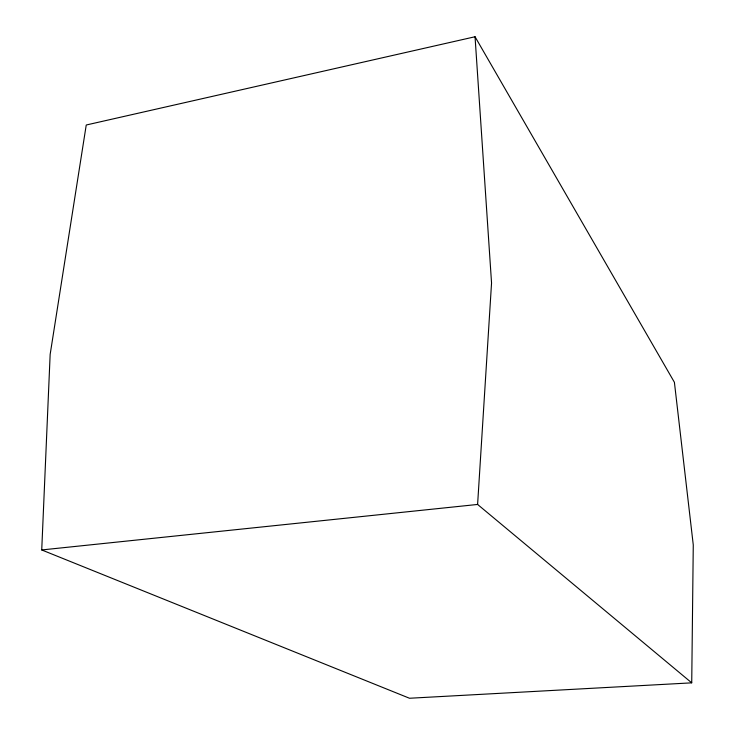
<?xml version="1.0" encoding="UTF-8"?>
<svg xmlns="http://www.w3.org/2000/svg" width="735" height="735" viewBox="0 0 735 735"><rect width="100%" height="100%" fill="white"/><g stroke="black" fill="none" stroke-linecap="round" stroke-linejoin="round"><path stroke-width="1.1" d="M691.727 682.843L693.27 544.957L674.408 382.301L475.04 36.75L86.243 125.005L50.155 354.399L41.73 549.945L409.505 698.25L691.727 682.843L477.603 504.449L41.73 549.945M477.603 504.449L491.55 282.993L475.04 36.75"/></g></svg>
